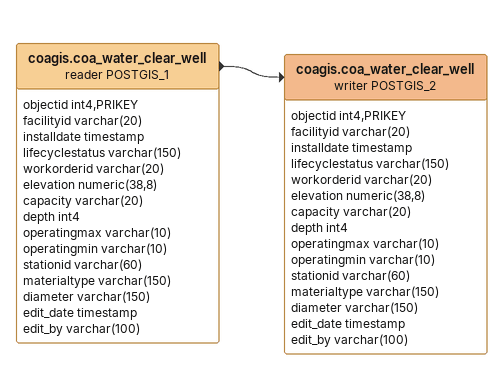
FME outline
coagis.coa_water_clear_well (reader POSTGIS_1)
    attributes: objectid int4,PRIKEY, facilityid varchar(20), installdate timestamp, lifecyclestatus varchar(150), workorderid varchar(20), elevation numeric(38,8), capacity varchar(20), depth int4, operatingmax varchar(10), operatingmin varchar(10), stationid varchar(60), materialtype varchar(150), diameter varchar(150), edit_date timestamp, edit_by varchar(100)
    -> coagis.coa_water_clear_well (writer POSTGIS_2)
coagis.coa_water_clear_well (writer POSTGIS_2)
    attributes: objectid int4,PRIKEY, facilityid varchar(20), installdate timestamp, lifecyclestatus varchar(150), workorderid varchar(20), elevation numeric(38,8), capacity varchar(20), depth int4, operatingmax varchar(10), operatingmin varchar(10), stationid varchar(60), materialtype varchar(150), diameter varchar(150), edit_date timestamp, edit_by varchar(100)
